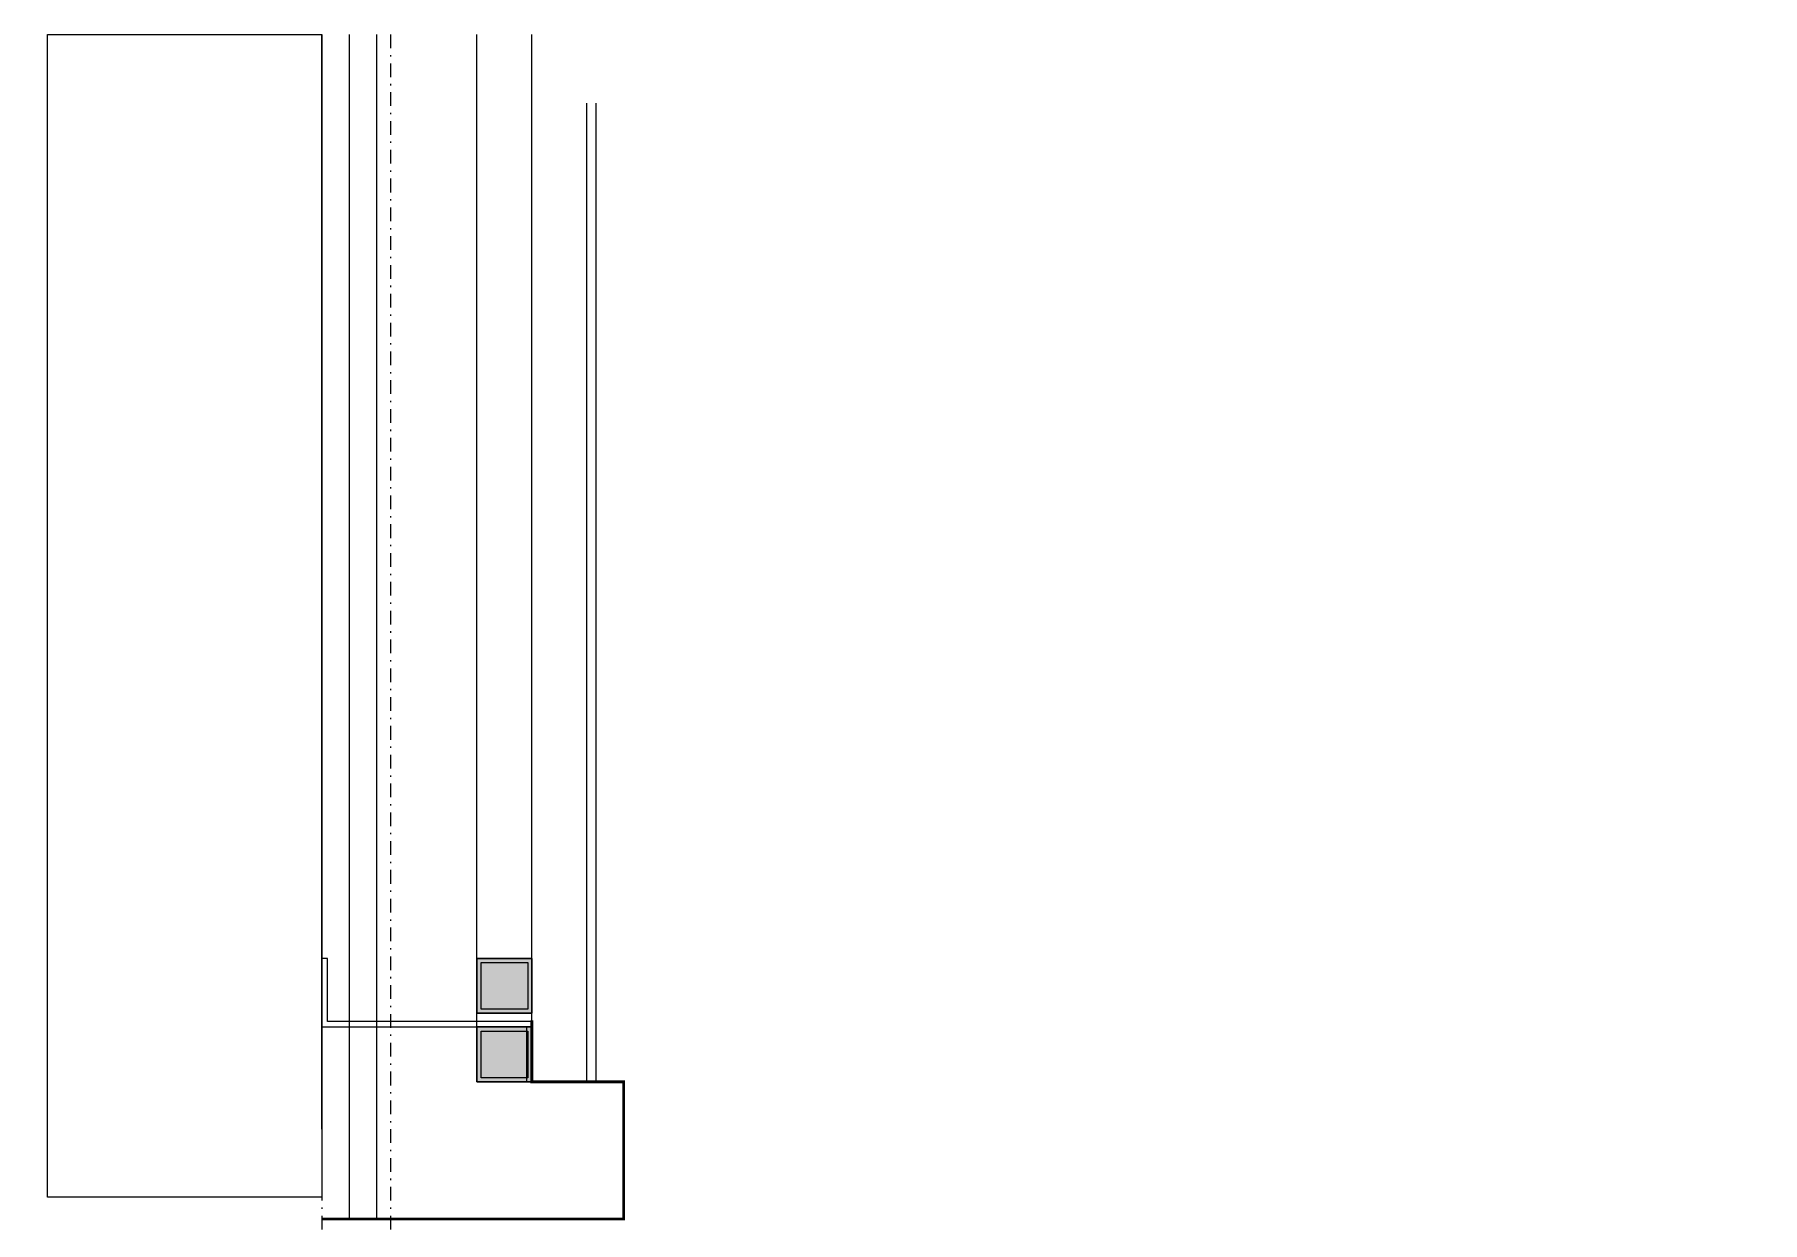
# Model space of a CAD drawing. Extents: x -2749 to 11890, y 0 to 8245.
# Drawn here: x 9834.1 to 9960.1, y 2309.3 to 2395.9 of the extents above; entities that cross this region are included whole.
import ezdxf

# ---------------------------------------------------------------- set-up
doc = ezdxf.new("R2010")
doc.units = 0
doc.header["$MEASUREMENT"] = 0
doc.linetypes.add('DASHDOT', pattern=[1, 0.5, -0.25, 0, -0.25])
doc.layers.get('0').update_dxf_attribs({"color": 9, "lineweight": 9})
for name, color, linetype, lineweight in [('00', 9, 'Continuous', 9), ('06D', 9, 'Continuous', 9), ('10', 9, 'Continuous', 9), ('24', 9, 'DASHDOT', 9), ('33', 9, 'BATTING', 9)]:
    doc.layers.add(name, color=color, linetype=linetype, lineweight=lineweight)
doc.linetypes.add('BATTING', pattern='A,0.0001,-0.1,[134,ltypeshp.shx,S=0.1,R=0,X=-0.1,Y=0],-0.2,[134,ltypeshp.shx,S=0.1,R=180,X=0.1,Y=0],-0.1', length=0.4001)

# ---------------------------------------------------------------- blocks, each defined once
blk = doc.blocks.new('p-s-profil')
at = {"layer": '10'}
blk.add_lwpolyline([(9, 15.3), (4.6, 15.3), (4.6, 0.4), (0, 0.4), (0, 0), (5, 0), (5, 14.9), (9, 14.9), (9, 15.3)], dxfattribs=at)
blk.add_lwpolyline([(9, 15.3), (4.6, 15.3), (4.6, 0.4), (0, 0.4), (0, 0), (5, 0), (5, 14.9), (9, 14.9), (9, 15.3)], dxfattribs=at)
blk = doc.blocks.new('p-kutu_profil_40x40')
h = blk.add_hatch(color=256)
h.dxf.hatch_style = 1
h.paths.add_polyline_path([(0, 0), (4, 0), (4, 4), (0, 4)])
h = blk.add_hatch(color=255)
h.dxf.hatch_style = 1
h.paths.add_polyline_path([(0, 0), (4, 0), (4, 4), (0, 4)])
blk.add_lwpolyline([(0, 0), (4, 0), (4, 4), (0, 4)], close=True)
at = {"layer": '10'}
for points in [[(0, 4), (4, 4), (4, 0), (0, 0)], [(0, 4), (4, 4), (4, 0), (0, 0)], [(0, 0), (4, 0), (4, 4), (0, 4)], [(0.3, 3.7), (3.7, 3.7), (3.7, 0.3), (0.3, 0.3)], [(0.3, 3.7), (3.7, 3.7), (3.7, 0.3), (0.3, 0.3)]]:
    blk.add_lwpolyline(points, close=True, dxfattribs=at)

msp = doc.modelspace()

# ---------------------------------------------------------------- linework, layer by layer
at = {"layer": '00'}
msp.add_lwpolyline([(9855.06, 2395.87), (9855.06, 2311.12), (9835.06, 2311.12), (9835.06, 2395.87)], close=True, dxfattribs=at)
at = {"layer": '06D'}
for points in [[(9855.06, 2316.08), (9855.06, 2395.87)], [(9859.06, 2309.53), (9859.06, 2395.87)], [(9866.36, 2319.53), (9866.36, 2395.87)], [(9870.36, 2319.53), (9870.36, 2395.87)]]:
    msp.add_lwpolyline(points, dxfattribs=at)
at = {"layer": '10'}
for points in [[(9874.36, 2319.53), (9874.36, 2390.87)], [(9875.06, 2319.53), (9875.06, 2390.87)]]:
    msp.add_lwpolyline(points, dxfattribs=at)
at = {"layer": '10', "const_width": 0.2}
msp.add_lwpolyline([(9855.06, 2309.53), (9855.06, 2309.53), (9875.06, 2309.53), (9877.06, 2309.53), (9877.06, 2319.53), (9870.36, 2319.53), (9870.36, 2324.02)], dxfattribs=at)
at = {"layer": '24', "ltscale": 2}
for points in [[(9855.06, 2395.87), (9855.06, 203.37), (9755.06, 203.37), (9755.06, 160.84)], [(9860.06, 2395.87), (9860.06, 203.37), (9960.06, 203.37), (9960.06, 160.84)]]:
    msp.add_lwpolyline(points, dxfattribs=at)
at = {"layer": '33', "ltscale": 0.2, "flags": 128}
msp.add_lwpolyline([(9857.06, 2309.53), (9857.06, 2395.87)], dxfattribs=at)

# ---------------------------------------------------------------- block references
at = {"rotation": 270}
for name, p in [('p-s-profil', (9855.06, 2328.53)), ('p-kutu_profil_40x40', (9866.36, 2328.53)), ('p-kutu_profil_40x40', (9866.36, 2323.53))]:
    msp.add_blockref(name, p, dxfattribs=at)

doc.saveas('drawing.dxf')
